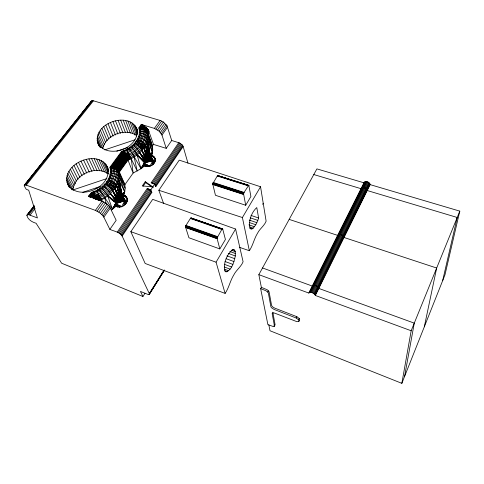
<?xml version="1.0" encoding="UTF-8"?>
<svg xmlns="http://www.w3.org/2000/svg" width="484" height="484" viewBox="0 0 484 484"><rect width="100%" height="100%" fill="white"/><g stroke="black" fill="none" stroke-linecap="round" stroke-linejoin="round"><path stroke-width="0.73" d="M92.474 197.72C102.971 191.591 116.269 182.764 114.551 168.807L115.095 168.196C120.201 160.228 125.072 153.464 133.566 149.308C136.464 146.991 139.822 144.28 139.894 140.239C143.27 135.671 141.14 130.051 142.937 125.102L140.475 127.982L140.85 131.345L139.513 132.241L140.771 133.421C143.657 133.59 146.93 134.842 148.11 137.692L152.442 152.514L150.675 154.577L155.201 158.631L152.944 160.513L149.889 166.23L144.111 163.882L144.383 165.976C152.164 169.315 161.142 158.71 150.578 154.487C149.713 153.797 148.63 154.614 148.031 155.267C145.932 157.657 144.395 160.688 144.111 163.882L141.013 168.716L133.136 173.054L124.89 184.664L125.144 188.179L124.715 191.815L123.595 195.5C133.173 198.549 122.761 210.631 116.003 206.275L115.67 203.631L116.384 200.775L118.193 197.248L120.226 194.792L121.49 194.048L122.392 194.084L126.536 197.127L122.682 194.241L124.715 191.815L119.596 177.356C118.138 174.53 114.75 173.417 111.768 173.224L110.509 171.947L110.661 167.264L122.01 151.794L127.328 148.927L132.301 145.496L134.389 143.5L137.577 139.126L139.265 134.522L139.519 127.921L141.346 124.473L154.366 128.387L159.097 131.11L161.977 135.09L166.224 148.364L153.47 144.401L148.328 129.827L144.541 126.028L141.346 124.473L138.811 127.927L139.362 130.033L140.85 131.345C143.675 131.261 147.033 132.301 148.189 135.133C150.996 141.624 154.68 148.86 151.456 155.933M219.815 248.927L216.995 238.104L221.823 229.44L222.682 228.944L225.411 239.489L219.815 248.927L188.929 237.765L185.463 226.893L185.959 225.435L190.381 218.459L191.295 218M138.811 127.927L143.095 128.581L146.616 130.734L148.328 129.827C147.668 136.083 146.779 142.284 143.929 148.074C139.93 153.537 134.219 157.56 128.006 160.137L119.512 171.899C121.224 184.585 110.975 195.512 100.188 200.491M126.542 203.238L124.775 200.757L121.853 198.355L120.195 197.393L117.83 197.835L114.95 188.542L118.477 179.231L119.27 171.421L127.794 159.641L136.651 153.942L141.497 149.495L143.929 148.074C146.924 143.433 150.542 135.792 146.616 130.734L147.33 128.472L145.611 129.881L145.987 132.58L145.454 137.541L140.826 148.425L136.04 152.805L127.062 158.244L118.356 170.259C119.064 183.164 110.763 194.883 99.166 200.11M144.383 165.976L141.013 168.716L137.105 154.983L135.296 151.619L131.763 147.366L132.301 145.496L133.856 145.636L136.954 148.546L145.049 160.083L150.173 158.123C146.888 152.157 147.257 143.058 139.894 140.239L131.763 147.366L122.9 152.72L112.542 167.464L116.112 168.662L118.931 170.912L124.89 184.664L119.754 174.585C118.326 171.778 114.841 170.9 111.919 170.985L110.425 169.551L109.935 167.264L112.542 167.464L123.366 153.234C129.724 151.468 134.153 146.458 139.404 142.955C142.792 139.434 144.135 134.159 143.282 129.385L146.041 127.177L145.224 129.621L145.987 132.58L146.144 130.299L147.33 128.472L146.458 130.577L147.033 131.194L147.705 134.177L147.378 131.672L148.328 129.827L147.033 131.194C147.402 137.746 144.752 144.014 141.497 149.495L145.63 158.812L150.173 158.123L152.944 160.513L154.541 163.06M69.26 187.235C56.047 165.873 98.839 146.174 108.065 168.378M146.616 130.734L146.961 133.312L146.144 130.299L145.224 129.621L144.958 132.053L144.42 129.155L146.041 127.177C144.141 132.695 145.363 139.368 140.935 144.111C136.996 149.332 131.43 153.464 125.229 155.521L115.561 168.396L116.015 169.128C117.981 183.369 104.562 192.372 94.071 198.821M141.497 149.495L139.096 146.392L136.821 144.48L140.372 135.532L140.85 131.345M217.83 175.504L248.837 185.402L250.906 196.498L245.709 205.264L215.453 195.288L212.7 183.878L217.286 175.994L217.83 175.504L218.187 175.849M91.149 102.051L91.936 100.72L93.424 100.811L160.089 120.431L163.302 121.98L167.022 125.798L171.705 140.487L166.224 148.364M141.14 140.88L140.935 144.111L139.973 147.336L132.574 153.488L126.106 156.737L116.898 169.116L117.334 172.135L116.62 177.501L111.574 189.123L106.504 193.818L97.109 199.577L91.428 192.481L88.56 196.383L90.218 197.103L93.218 194.459L100.394 190.962L107.357 185.13L110.092 183.466C111.235 178.233 114.672 173.145 112.905 167.531L123.366 153.234L121.593 151.389L109.935 167.264M235.321 255.963L235.266 251.589L234.686 250.252L233.784 249.623L232.604 249.756C226.621 254.542 222.828 263.949 225.157 271.403L226.107 271.941C232.259 269.733 233.996 261.717 235.321 255.963L228.23 253.392M111.919 170.985L110.509 171.947L109.432 176.908L110.479 177.797L114.617 179.485L117.509 182.051L121.853 198.355L117.14 199.081C114.357 194.169 112.324 188.349 107.357 185.13C109.426 179.419 113.371 173.641 111.405 167.307L122.446 152.242L124.255 151.571L124.527 150.294L126.99 150.33L137.232 171.094L133.832 155.89L129.464 148.939L127.328 148.927L126.99 150.33M116.239 171.632L116.432 168.837L125.888 155.412L124.769 154.922L115.561 168.396M245.709 205.264L243.573 193.866L244.063 192.438L248.728 185.287M111.32 209.917L112.451 209.197L115.755 203.008L127.637 200.001L125.84 202.034L123.571 205.833L124.775 200.757L122.113 194.005L124.715 191.815L123.178 194.743L125.247 196.117L123.396 195.094L124.715 191.815L119.028 180.175C117.558 177.338 114.297 175.982 111.29 175.504L109.432 176.908L108.283 179.382L111.961 181.228L111.695 184.646L110.661 188.046C106.662 192.469 101.586 195.832 96.074 198.071L95.536 199.323M118.386 172.836L118.042 169.969L126.887 157.953L130.257 156.423L126.76 157.742L117.612 169.612L118.386 172.836L118.568 170.483L127.225 158.534L130.257 156.423L126.512 157.348L117.612 169.612L117.334 172.135L116.432 168.837L125.816 156.32L129.047 153.979L124.769 154.922L127.794 159.641L133.136 173.054L131.231 158.661L127.794 159.641M118.356 170.259L115.095 168.196L124.763 154.91L123.366 153.234L113.28 167.615L113.153 168.716L111.737 168.807L110.425 169.551M145.611 129.881L146.041 127.177M98.675 145.158C89.292 123.989 130.88 108.906 137.625 130.97M268.832 324.849L270.005 330.754L401.841 383.34L411.17 330.76L459.8 211.133L370.163 184.64C369.77 182.262 366.001 180.484 364.258 182.389L308.883 293.086L258.843 274.652L316.899 168.892L364.089 182.843L364.258 182.389M404.557 376.516L414.268 323.137L318.829 288.434C317.934 286.25 315.078 284.78 312.803 285.397L312.386 286.092L262.516 267.961M136.821 144.48L135.714 143.772L136.161 141.364L138.636 139.749L139.894 140.239M124.769 154.922L125.277 153.96L124.255 151.571L122.597 152.393L112.161 167.397L113.153 168.716L116.015 169.128L125.888 155.412M144.958 293.322L142.943 296.504L140.439 291.428L147.783 294.363L149.018 294.466L149.465 293.945L122.131 236.059C119.554 231.824 113.958 231.279 109.862 229.38L116.172 220.311L109.608 206.735L107.031 204.109L103.673 201.925L88.56 196.383C93.92 191.646 101.682 190.333 106.22 184.38L106.746 181.784L108.283 179.382L110.479 177.797M424.311 326.815L436.671 268.027L344.027 237.481C343.495 235.176 339.145 232.937 337.759 235.418L289.172 219.397M125.241 204.678L125.84 202.034L127.359 201.64M93.781 198.664L95.197 195.215L94.168 192.705L94.483 191.325C100.666 189.238 104.35 183.684 109.36 180.06M442.648 280.696L457.223 217.479L367.247 190.539C366.908 188.082 362.377 186.068 361.149 188.718L313.795 174.542M153.325 164.403L153.924 161.813L155.521 160.059L144.401 162.025L137.105 154.983L144.583 161.378L151.661 159.254L149.913 154.221L147.644 140.306C146.44 137.438 143.288 135.974 140.372 135.532L139.265 134.522L140.771 133.421M459.8 211.133L444.959 274.87L401.841 383.34M102.759 148.534C105.917 134.776 124.866 127.746 136.512 135.417M133.856 145.636L134.389 143.5L135.714 143.772M102.632 201.737L97.024 191.392L97.405 189.879L99.613 189.909L112.451 209.197L116.003 206.275M99.613 189.909L100.146 188.167L102.027 188.234C106.565 193.189 109.372 199.354 115.888 202.366L123.414 199.499L121.49 194.048L119.028 180.175L121.811 193.993L123.414 199.499L116.069 201.719L108.319 190.424L104.242 186.382L104.859 184.083L107.357 185.13M142.151 128.29L144.541 126.028L143.282 129.385L140.602 129.343L139.362 130.033M139.519 127.921L140.602 129.343L140.959 128.048L142.937 125.102L141.679 128.181L141.957 129.27L144.541 126.028L143.766 128.847L144.668 129.742L145.037 129.5M129.464 148.939L129.936 147.317L131.763 147.366M101.029 198.845L98.288 200.073L101.029 198.845L97.29 199.868L100.436 197.672L96.51 198.688L96.377 197.95L95.62 197.448L95.838 196.716L99.135 195.203L94.67 196.22L95.838 196.716L94.011 198.743M110.661 167.264L111.737 168.807L112.161 167.397L122.9 152.72L124.745 152.708L123.674 153.585L113.28 167.615M102.027 188.234L102.644 186.225L104.242 186.382M140.602 129.343L140.239 127.957L141.346 124.473M257.821 220.377L258.613 217.982L256.78 207.569C251.347 212.494 248.31 221.121 250.071 228.285L250.887 228.98L251.94 228.938L253.174 228.17L255.806 224.733L257.821 220.377L250.204 217.812M308.883 293.086L364.579 181.984M92.142 197.484L93.218 194.459M95.481 199.245L95.971 197.92L96.377 197.95M151.292 155.509L152.442 152.514L147.644 140.306L149.635 154.233L151.661 159.254L144.401 162.025M116.069 201.719L107.702 195.947L112.451 209.197L115.634 204.23L121.653 206.614L124.775 200.757L122.392 194.084L124.715 191.815L123.396 195.094M92.335 197.551L94.652 193.909L92.746 193.921L90.218 197.103L92.287 193.406M140.372 135.532L138.618 136.833L144.619 140.058L146.785 142.925L149.381 154.299L151.661 159.254L144.764 160.821L139.682 152.835L145.327 159.442L141.969 150.518L146.507 157.264L148.576 157.203L150.173 158.123L145.327 159.442L139.682 152.835L144.583 161.378M128.296 152.587L125.277 153.96L123.674 153.585L113.153 168.716L112.542 167.464M411.17 330.76L315.35 295.464L315.157 294.974L370.036 184.095M315.35 295.464L370.163 184.64M315.157 294.974L313.62 293.407L368.717 182.498M314.285 293.903L369.316 182.976M314.8 294.429L369.758 183.509M309.294 292.403L311.17 292.336L366.442 181.621M311.17 292.336L311.974 292.548L367.205 181.748M298.725 321.533A4.634 1.821 27.2 0 0 298.513 319.767L299.173 318.442L296.855 316.699L274.737 308.12L272.643 306.898L271.591 305.507L269.08 291.755L267.337 289.813L261.366 287.339L260.652 288.664L267.888 324.601L273.291 326.549L274.162 326.446L274.44 325.926L272.147 313.511L272.807 312.809L274.718 313.142L296.638 321.564L298.725 321.533L299.384 320.214A4.628 1.827 27.2 0 0 299.173 318.442M313.62 293.407L312.791 292.935L367.967 182.069M298.513 319.767L296.196 318.018L296.855 316.699M309.748 292.233L365.051 181.718M310.377 292.215L365.668 181.597M150.675 154.577L154.366 157.409L151.105 155.134L152.442 152.514L150.185 154.275L152.944 160.513L151.728 165.486L153.924 161.813L155.297 161.571M274.162 326.446L275.087 324.673L272.819 312.228M142.943 296.504L61.631 263.223L36.088 223.275C32.138 222.132 27.794 219.651 26.838 215.338L27.812 214.636L28.81 214.727L37.425 217.945L28.701 190.218L26.245 189.317L24.267 185.959L24.394 185.057L91.452 100.987M124.763 154.91L125.277 153.96L124.303 154.335L114.085 167.839L114.551 168.807L114.381 167.93L124.303 154.335M296.196 318.018L274.059 309.415L271.482 307.721L270.907 306.802L268.372 293.08L267.779 292.1L268.487 290.775M151.105 155.134L152.442 152.514L150.439 154.39L152.944 160.513L144.262 162.66L141.013 168.716L134.274 156.937M93.914 198.615L94.997 196.631L95.838 196.716L95.154 196.831L93.957 198.664M144.541 126.028L143.095 128.581L143.282 129.385L144.668 129.742M225.114 293.413C228.95 287.805 230.094 280.956 233.651 275.19C236.089 270.132 240.99 266.993 243.089 261.753L235.605 229.047L152.69 199.36L130.825 231.673L145.164 263.465L225.114 293.413L216.064 262.189L235.605 229.047M239.362 247.288L249.351 250.724C252.975 245.412 254.046 238.908 257.415 233.445C259.63 228.775 264.246 226.022 266.127 221.17L260.549 186.751L179.225 160.143L158.843 190.273L163.61 203.51M147.705 134.177L147.324 131.588L148.328 129.827M124.715 191.815L122.936 194.459L126.536 197.127L122.972 194.501L124.715 191.815L122.41 194.09L124.775 200.757L115.67 203.631L112.451 209.197L115.712 205.331L117.715 206.843L115.833 205.827L112.451 209.197L115.67 203.607L124.775 200.757L127.352 198.458L122.682 194.241M144.159 163.283L141.013 168.716L144.244 165.51L146.059 166.484L144.135 164.887L141.013 168.716L144.123 163.628L149.889 166.23L144.159 163.283L152.944 160.513L150.016 154.233L147.644 140.306L150.185 154.275M262.618 204.339L263.229 203.286M249.351 250.724L242.399 217.534L260.549 186.751M149.338 293.492L163.804 270.465M149.018 294.466L164.239 270.229M149.465 293.945L164.312 270.302M149.356 294.278L164.59 270.018M114.085 167.839L123.674 153.585M121.036 234.607L150.851 190.974L149.151 189.547L147.197 188.566L117.225 232.138M154.85 185.118L182.274 144.976L179.733 143.016L171.705 140.487M121.696 235.357L151.456 191.737L150.851 190.974M182.825 145.757L155.443 185.886L155.818 186.618L183.152 146.513L182.274 144.976M122.131 236.059L151.837 192.469L150.833 189.807L147.197 188.566M119.239 233.173L149.151 189.547M180.671 143.56L153.162 183.69L151.214 182.722L178.784 142.641M120.195 233.863L150.064 190.224M154.069 184.374L181.542 144.226M150.833 189.807L154.844 183.938L151.214 182.722M118.223 232.586L148.171 188.978M152.188 183.127L179.733 143.016M143.076 186.219L145.599 182.583L145.254 181.688L142.308 185.935L152.847 186.866L153.174 187.762M111.737 168.807L111.223 167.295L122.01 151.794L124.255 151.571M116.898 169.116L125.816 156.32L129.639 155.146L126.512 157.348L126.391 156.622L125.816 156.32M109.862 229.38L103.848 217.189L110.37 207.981M161.977 135.09L167.615 127.129M153.47 144.401L152.412 145.89L147.868 132.652L148.957 131.146L147.662 132.162L148.189 135.133L152.762 149.145L148.11 137.692M103.848 217.189L103.068 215.949L109.608 206.735M161.366 133.772L167.022 125.798M118.042 169.969L126.76 157.742L127.062 158.244M103.068 215.949L100.448 213.335L107.031 204.109M159.097 131.11L164.79 123.13M101.906 214.636L108.464 205.41M160.386 132.41L166.06 124.436M24.394 185.057L26.305 185.136L95.366 210.389L98.797 212.143L105.391 202.917M157.596 129.948L163.302 121.98M119.596 177.356L125.144 188.179L119.754 174.585L118.931 170.912L127.48 159.006L130.795 157.609L127.225 158.534M97.06 211.133L103.673 201.925M155.981 129.022L161.692 121.054M95.366 210.389L101.985 201.187M154.366 128.387L160.089 120.431M126.887 157.953L118.15 170.199M127.48 159.006L118.568 170.483L119.209 173.665L118.955 170.949L127.528 159.103L130.795 157.609M117.715 206.843L115.779 205.615L112.451 209.197L115.646 204.792L119.645 206.964L115.712 205.331M125.229 155.521L115.779 168.499L116.015 169.128M126.106 156.737L117.104 169.557M118.955 170.949L127.528 159.103M112.451 209.197L115.652 204.877L119.645 206.964L115.634 204.23M111.223 167.295L122.446 152.242M111.405 167.307L122.597 152.393M30.075 215.114L35.132 208.562M27.14 214.848L34.08 205.888M26.838 215.338L34.231 205.803M27.812 214.636L34.249 206.323M28.81 214.727L34.334 207.588M26.62 183L28.036 181.228M28.973 180.048L29.917 178.868M44.05 161.142L47.347 157.004M48.291 155.824L49.229 154.638M50.173 153.458L51.116 152.278M61.946 138.684L64.305 135.732M65.243 134.546L66.187 133.366M67.131 132.186L68.069 131.001M79.376 116.819L83.617 111.502M84.555 110.322L85.499 109.142M25.483 184.906L92.607 100.66M26.305 185.136L93.424 100.811M111.961 181.228L116.142 184.846L114.206 187.278L111.574 189.123M24.2 185.426L91.18 101.44M24.829 184.882L91.936 100.72M145.061 144.535L143.276 146.767L140.826 148.425M92.377 197.599L94.18 195.609L98.355 193.763M148.957 131.146L147.771 132.404L148.189 135.133M140.239 127.957L142.937 125.102M97.024 191.392L94.483 191.325L91.845 192.922L88.56 196.383L92.178 193.285L94.168 192.705L92.746 193.921M90.218 197.103L92.982 194.193L94.652 193.909M115.355 183.859L110.661 188.046M144.341 143.524L139.973 147.336M106.22 184.38L110.661 180.568M111.768 173.224L110.177 174.415L111.29 175.504M145.351 159.393L150.173 158.123L148.703 154.668L146.785 142.925L149.635 154.233M139.658 137.65L137.577 139.126L138.636 139.749M96.51 198.688L99.764 196.389L95.62 197.448M114.363 182.904L108.501 186.007M143.415 142.55L137.928 145.327M112.312 190.182L114.95 188.542L114.206 187.278L110.092 183.466L106.746 181.784M94.761 198.597L95.971 197.92M117.14 199.081L120.195 197.393L120.08 194.919L116.142 184.846M145.63 158.812L148.576 157.203L148.37 154.941L145.539 145.527L147.457 155.921L148.576 157.203L145.95 158.207L141.969 150.518L146.283 157.627L148.576 157.203L145.539 145.527L147.687 155.648L148.576 157.203L146.047 158.032L141.969 150.518M96.963 199.269L100.436 197.672L96.854 199.19L97.109 199.577M116.825 199.729L112.851 191.168L117.473 198.446L120.195 197.393L119.33 195.711L116.692 185.808L121.853 198.355L116.825 199.729L110.425 193.648L116.384 200.775L121.853 198.355L118.054 183.006L121.49 194.048M91.428 192.481L94.483 191.325M121.593 151.389L124.527 150.294M106.855 178.59L73.042 189.928C74.288 174.331 95.772 164.887 108.343 173.95M82.794 192.348L100.509 186.394M95.717 188.536L99.268 187.344M104.75 149.865L135.048 139.773M116.771 151.177L127.401 147.632M274.803 325.2L273.938 325.302M99.365 200.515L101.531 199.868L101.815 201.332M116.384 200.775L123.414 199.499L121.738 193.999L119.028 180.175L122.113 194.005M115.888 202.366L124.775 200.757L121.811 193.993M93.987 195.373L95.197 195.215M145.049 160.083L151.661 159.254L149.338 154.311L146.785 142.925L148.679 154.686M91.845 192.922L94.168 192.705M217.655 175.583L248.837 185.402M218.901 176.079L248.903 185.602M217.467 175.746L248.25 185.523M217.286 175.994L248.068 185.777M213.178 182.474L244.063 192.438M213.008 182.789L243.9 192.759M212.863 183.146L243.754 193.122M212.76 183.515L243.646 193.497M212.7 183.878L243.573 193.866M212.682 184.21L243.549 194.199M212.724 184.483L243.573 194.477M158.843 190.273L242.399 217.534M250.99 215.428L258.613 217.982M249.254 220.093L256.871 222.664M249.569 222.622L255.806 224.733M152 156.114L153.083 156.483L150.899 154.826L152.442 152.514L150.578 154.487L155.201 158.631L150.439 154.39M248.933 224.842L254.487 226.736M249.69 226.984L253.174 228.17M249.847 228.224L251.94 228.938M190.98 217.903L222.682 228.944M191.392 218.187L222.761 229.132M190.787 218L222.21 228.962M190.581 218.187L222.017 229.162M190.381 218.459L221.823 229.44M185.959 225.435L217.504 236.622M185.777 225.774L217.328 236.96M185.626 226.143L217.177 237.341M185.523 226.524L217.062 237.729M185.463 226.893L216.995 238.104M185.457 227.22L216.983 238.43M185.511 227.486L217.02 238.703M130.825 231.673L216.064 262.189M232.653 249.52L234.686 250.252M231.213 250.131L235.266 251.589M229.791 251.486L235.478 253.537M227.014 255.861L234.8 258.698M226.179 258.722L233.96 261.572M225.066 261.523L232.846 264.385M224.461 264.355L231.533 266.968M224.443 267.035L230.112 269.14M224.63 269.261L228.666 270.768M224.6 270.713L227.305 271.724M260.652 288.664L265.855 290.696L267.779 292.1M136.161 141.364C142.726 143.258 145.242 150.209 147.457 155.921M144.135 164.887L147.947 166.575L144.111 163.882M311.974 292.548L312.791 292.935M115.67 203.631L121.653 206.614M151.891 155.836L153.083 156.483M147.947 166.575L144.105 164.457L141.013 168.716L144.147 165.002L146.059 166.484M125.247 196.117L123.178 194.743M145.254 181.688L152.847 186.866M145.599 182.583L152.012 186.963M151.062 155.068L154.366 157.409M98.797 212.143L100.448 213.335M115.755 203.008L107.702 195.947L115.924 202.221L123.414 199.499L121.157 194.169L118.054 183.006L120.449 194.604M122.41 194.09L127.352 198.458M144.262 162.66L137.105 154.983L144.347 162.255L152.944 160.513L149.913 154.221M98.077 143.802C108.44 159.762 140.414 147.91 136.875 128.889M142.393 128.357L143.282 129.385M113.649 167.712L114.551 168.807M140.959 128.048L141.957 129.27M112.851 191.168L117.757 197.95L120.195 197.393L116.692 185.808L121.853 198.355L117.013 199.335L112.851 191.168L117.83 197.835M139.682 152.835L144.801 160.73L151.661 159.254L149.03 154.463L146.785 142.925M119.33 195.711L114.95 188.542L118.193 197.248L120.195 197.393L116.692 185.808M147.662 132.162L147.324 131.588M148.37 154.941L150.173 158.123L149.03 154.463M67.53 183.974C78.196 202.506 114.176 186.818 107.182 166.369M66.883 182.014L69.66 187.241M66.598 179.945L71.789 189.77M66.665 177.803L73.229 190.273M151.456 191.737L151.837 192.469M67.082 175.625L73.284 187.459M67.851 173.453L74.016 185.311M120.08 194.919L121.853 198.355L116.541 200.388L110.425 193.648L116.287 201.054L123.414 199.499L121.012 194.235M68.946 171.312L75.413 183.859M70.343 169.249L76.436 181.155M72.031 167.295L78.069 179.225M73.973 165.474L79.963 177.428M76.133 163.822L82.068 175.801M78.481 162.364L84.355 174.361M80.973 161.124L86.793 173.145M83.575 160.119L89.334 172.159M86.237 159.369L91.936 171.421M88.923 158.885L94.253 170.277M91.585 158.673L97.169 170.749M94.18 158.734L99.71 170.822M96.667 159.079L102.148 171.167M99.002 159.69L104.441 171.778M101.15 160.567L106.849 173.326M103.074 161.692L108.44 173.774M104.738 163.047L108.591 171.772M106.117 164.614L108.773 170.652M97.042 140.094L100.321 147.584M99.099 145.466L99.698 146.827M97.393 142L99.178 146.083M97.042 138.121L101.204 147.662M97.381 136.107L102.711 148.394M98.052 134.092L103.364 146.398M99.051 132.108L104.326 144.432M100.351 130.184L105.591 142.532M101.924 128.357L107.127 140.723M103.757 126.657L108.912 139.041M105.808 125.108L110.909 137.51M108.047 123.735L113.099 136.161M110.437 122.567L115.434 135.006M112.935 121.611L117.878 134.068M115.507 120.891L120.389 133.36M118.102 120.413L122.936 132.894M120.691 120.183L125.465 132.677M123.214 120.22L127.945 132.719M125.646 120.504L130.329 133.015M127.939 121.048L132.58 133.56M130.057 121.835L134.915 135.042M154.844 183.938L155.818 186.618M131.963 122.851L136.784 136.058M133.626 124.085L137.408 134.516M136.107 127.129L137.607 131.297M137.317 130.765L137.813 132.15M135.018 125.519L137.777 133.16M183.152 146.513L187.967 163.193M146.507 157.264L143.929 148.074L147.336 156.078L148.576 157.203L146.628 157.07L143.929 148.074L146.979 156.556L148.576 157.203L145.539 145.527M104.725 198.035L106.311 203.8M258.843 274.652L261.487 287.938M146.458 130.577L146.961 133.312M120.195 197.393L118.568 196.698L114.95 188.542L118.949 196.183L120.195 197.393"/></g></svg>
